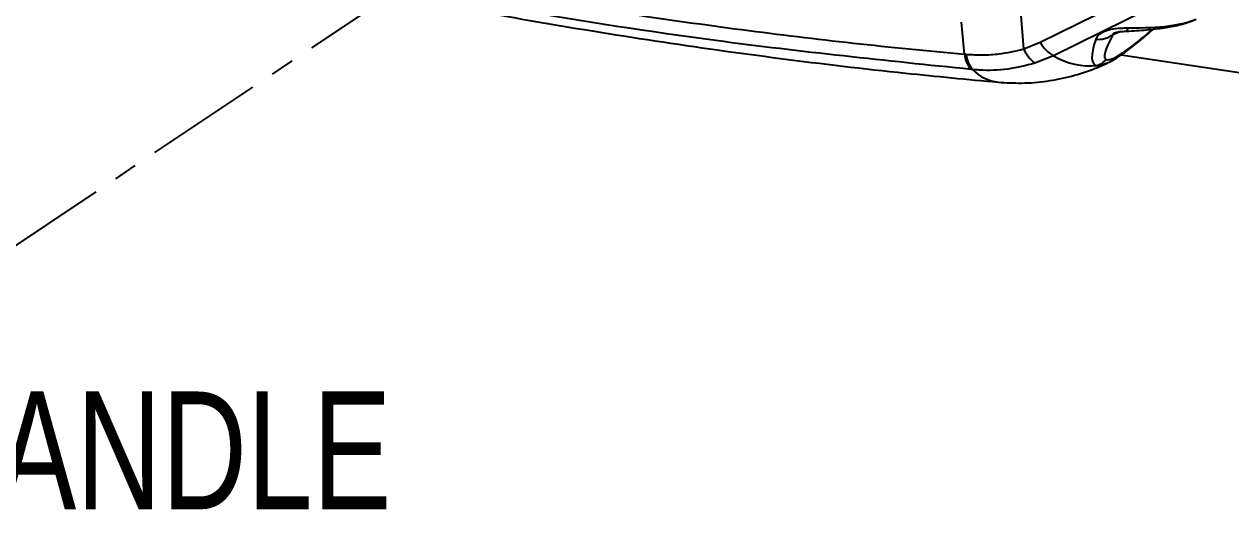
# Model space of a CAD drawing. Header units: millimetres. Extents: x 12 to 854, y 4 to 555.
# Drawn here: x 659.2 to 724.2, y 353.8 to 380.1 of the extents above; entities that cross this region are included whole.
import ezdxf

# ---------------------------------------------------------------- set-up
doc = ezdxf.new("R2010")
doc.units = ezdxf.units.MM
doc.linetypes.add('CENTER', pattern=[10.16, 6.35, -1.27, 1.27, -1.27])
doc.layers.add('DEFAULT_1', color=7, linetype='CENTER')
doc.styles.add('SLDTEXTSTYLE2', font='TXT', dxfattribs={"width": 0.75})
doc.dimstyles.new('SLDDIMSTYLE2', dxfattribs={"dimtxt": 0.18, "dimasz": 0.762, "dimexe": 0, "dimexo": 0.0625, "dimgap": 0, "dimtad": 0, "dimtih": 1, "dimtoh": 1, "dimdec": 0, "dimrnd": 1e-09, "dimzin": 0, "dimdsep": 46, "dimtxsty": 'Standard', "dimblk1": 'DOT', "dimblk2": 'DOT', "dimsah": 1, "dimcen": 0.09, "dimadec": 0, "dimazin": 0, "dimtfac": 0.762, "dimtdec": 0, "dimtofl": 0, "dimtmove": 0, "dimatfit": 3, "dimldrblk": 'DOT', "dimfxl": 1, "dimfrac": 2, "dimtolj": 1, "dimtzin": 0, "dimarcsym": 0})

# ---------------------------------------------------------------- blocks, each defined once
blk = doc.blocks.new('SW_NOTE_0_7')
at = {"layer": 'DEFAULT_1', "color": 0, "insert": (-51.231, -6.937), "char_height": 6.35, "attachment_point": 1, "style": 'SLDTEXTSTYLE2'}
blk.add_mtext('OVERMOLDED HANDLE', dxfattribs=at)
blk = doc.blocks.new('_Dot')
at = {"color": 0, "linetype": 'ByBlock', "lineweight": -2}
blk.add_line((-0.5, 0), (-1, 0), dxfattribs=at)
at = {"color": 0, "linetype": 'ByBlock', "const_width": 0.5}
blk.add_lwpolyline([(-0.25, 0, 1), (0.25, 0, 1)], format="xyb", close=True, dxfattribs=at)

msp = doc.modelspace()

# ---------------------------------------------------------------- linework, layer by layer
at = {"color": 7, "linetype": 'Continuous', "lineweight": 25}
for p, q in [((713.923, 379.09), (722.766, 383.463)), ((723.359, 382.671), (714.646, 378.362)), ((713.04, 378.738), (712.883, 380.751)), ((709.853, 378.452), (709.692, 380.171)), ((713.04, 378.738), (713.923, 379.09)), ((714.646, 378.362), (713.648, 377.966)), ((718.284, 378.41), (730.911, 376.523)), ((710.292, 377.617), (710.203, 377.625))]:
    msp.add_line(p, q, dxfattribs=at)
at = {"color": 8, "linetype": 'Continuous', "lineweight": 25}
msp.add_line((718.216, 379.661), (717.844, 379.495), dxfattribs=at)
at = {"color": 8, "linetype": 'Continuous', "lineweight": 25, "flags": 128}
msp.add_lwpolyline([(718.559, 379.691), (718.561, 379.691), (718.585, 379.7), (718.608, 379.723), (718.63, 379.758), (718.651, 379.806), (718.671, 379.866)], dxfattribs=at)
at = {"color": 7, "linetype": 'Continuous', "lineweight": 25}
for centre, radius, start, end in [((715.699, 380.132), 2.059, 210.38826, 239.24618), ((717.038, 380.676), 1.43, 265.35075, 304.32966), ((711.287, 378.571), 1.439, 184.73476, 221.07422), ((711.38, 378.559), 1.44, 184.61638, 220.88071), ((714.794, 379.492), 1.909, 203.26632, 233.10716), ((716.634, 381.72), 3.902, 239.36301, 275.3167), ((716.398, 379.298), 1.581, 292.23613, 313.98729)]:
    msp.add_arc(centre, radius, start, end, dxfattribs=at)
at = {"color": 8, "linetype": 'Continuous', "lineweight": 25}
for centre, radius, start, end in [((718.065, 378.859), 0.499, 306.03861, 330.10144), ((711.923, 379.195), 2.269, 224.04389, 263.87797)]:
    msp.add_arc(centre, radius, start, end, dxfattribs=at)
for centre, major_axis, ratio, start_param, end_param in [((710.667, 383.418), (12.331, -2.447), 0.208754, 5.459491, 5.990549), ((728.203, 390.426), (10.755, 12.238), 0.090433, 3.495643, 3.739078)]:
    msp.add_ellipse(centre, major_axis=major_axis, ratio=ratio, start_param=start_param, end_param=end_param, dxfattribs=at)
at = {"color": 7, "linetype": 'Continuous', "lineweight": 25}
for centre, major_axis, ratio, start_param, end_param in [((727.149, 391.569), (10.289, 13.679), 0.125974, 2.777156, 3.207382), ((728.203, 390.426), (10.755, 12.238), 0.090433, 2.748341, 3.178567)]:
    msp.add_ellipse(centre, major_axis=major_axis, ratio=ratio, start_param=start_param, end_param=end_param, dxfattribs=at)
for points, knots in [([(674.876, 383.679), (674.876, 383.679), (678.537, 382.914), (686.197, 381.457), (697.863, 379.693), (705.857, 378.811), (709.853, 378.452), (709.853, 378.452)], [0, 0, 0, 0, 0.000001, 0.314363, 0.656952, 0.999999, 1, 1, 1, 1]), ([(710.203, 377.625), (705.622, 378.1), (697.491, 378.942), (685.792, 380.755), (678.688, 382.162), (675.134, 382.866)], [0, 0, 0, 0, 0.391958, 0.695819, 1, 1, 1, 1]), ([(676.103, 382.254), (677.298, 382.009), (680.738, 381.301), (686.43, 380.248), (693.177, 379.145), (699.925, 378.2), (706.093, 377.466), (710.01, 377.096), (711.68, 376.939)], [0, 0, 0, 0, 0.10088, 0.290482, 0.480066, 0.669623, 0.859151, 1, 1, 1, 1]), ([(718.559, 379.691), (718.754, 379.701), (719.294, 379.729), (720.129, 379.803), (721.013, 379.937), (721.722, 380.088), (722.104, 380.252), (722.266, 380.322)], [0, 0, 0, 0, 0.139401, 0.387522, 0.615092, 0.83681, 1, 1, 1, 1]), ([(716.922, 379.25), (716.965, 379.335), (717.042, 379.488), (717.27, 379.632), (717.528, 379.742), (717.867, 379.828), (718.306, 379.864), (718.572, 379.865), (718.671, 379.866)], [0, 0, 0, 0, 0.221811, 0.403507, 0.435529, 0.64271, 0.868409, 1, 1, 1, 1]), ([(717.938, 379.597), (717.943, 379.599), (717.953, 379.603), (718.007, 379.621), (718.09, 379.641), (718.225, 379.664), (718.389, 379.683), (718.504, 379.687), (718.558, 379.689)], [0, 0, 0, 0, 0.110604, 0.2206546, 0.3438565, 0.5229043, 0.7765872, 1, 1, 1, 1]), ([(718.354, 378.451), (718.451, 378.521), (718.763, 378.744), (719.328, 379.193), (719.792, 379.595), (720.034, 379.805)], [0, 0, 0, 0, 0.177871, 0.570888, 1, 1, 1, 1]), ([(709.853, 378.452), (709.853, 378.452), (709.884, 378.449), (709.914, 378.446), (709.945, 378.444)], [0, 0, 0, 0, 0.000282, 1, 1, 1, 1]), ([(709.945, 378.444), (710.239, 378.425), (710.827, 378.389), (711.867, 378.464), (712.601, 378.612), (713.04, 378.738), (713.04, 378.738)], [0, 0, 0, 0, 0.279689, 0.55937, 0.999992, 1, 1, 1, 1]), ([(717.496, 378.16), (717.536, 378.155), (717.646, 378.14), (717.971, 378.263), (718.322, 378.494), (718.498, 378.61)], [0, 0, 0, 0, 0.229634, 0.615159, 1, 1, 1, 1]), ([(717.561, 377.981), (717.684, 378.042), (717.945, 378.17), (718.214, 378.359), (718.356, 378.458)], [0, 0, 0, 0, 0.474295, 1, 1, 1, 1]), ([(713.648, 377.966), (713.165, 377.843), (712.186, 377.594), (711.046, 377.559), (710.41, 377.608), (710.292, 377.617)], [0, 0, 0, 0, 0.442953, 0.896045, 1, 1, 1, 1]), ([(711.68, 376.939), (712.094, 376.914), (712.965, 376.864), (714.288, 376.974), (715.621, 377.242), (716.706, 377.587), (717.325, 377.873), (717.537, 377.97)], [0, 0, 0, 0, 0.206485, 0.434067, 0.65987, 0.88384, 1, 1, 1, 1])]:
    msp.add_open_spline(points, degree=3, knots=knots, dxfattribs=at)
at = {"color": 8, "linetype": 'Continuous', "lineweight": 25}
for points, knots in [([(717.939, 379.596), (717.934, 379.595), (717.912, 379.585), (717.879, 379.566), (717.843, 379.538), (717.834, 379.513), (717.841, 379.5), (717.844, 379.495)], [0, 0, 0, 0, 0.038788, 0.206567, 0.409536, 0.740191, 1, 1, 1, 1]), ([(717.535, 377.974), (717.404, 377.915), (717.174, 377.81), (717.05, 377.827), (716.996, 377.834)], [0, 0, 0, 0, 0.567891, 1, 1, 1, 1])]:
    msp.add_open_spline(points, degree=3, knots=knots, dxfattribs=at)

# ---------------------------------------------------------------- block references
at = {"layer": 'DEFAULT_1'}
msp.add_blockref('SW_NOTE_0_7', (657.319, 367.197), dxfattribs=at)

# ---------------------------------------------------------------- leaders
msp.add_leader([(688.396, 387.962), (657.319, 367.197)], dimstyle='SLDDIMSTYLE2', dxfattribs=at)

doc.saveas('drawing.dxf')
